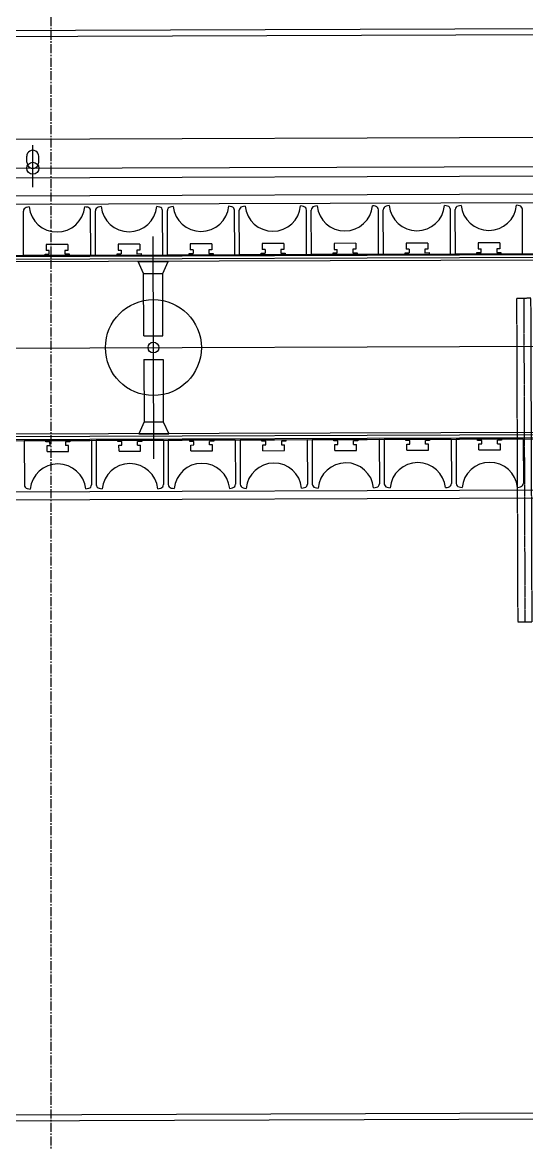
# Model space of a CAD drawing. Header units: millimetres. Extents: x -62354 to 129108, y -71259 to 35407.
# Drawn here: x 24841 to 25262, y 5346 to 6281 of the extents above; entities that cross this region are included whole.
import ezdxf

# ---------------------------------------------------------------- set-up
doc = ezdxf.new("R2010")
doc.units = ezdxf.units.MM
doc.header["$MEASUREMENT"] = 0
for name, pattern in [('1st FL Layout xrf$0$CENTER2', [1.125, 0.75, -0.125, 0.125, -0.125]), ('1st FL Layout xrf$0$F', [0.75, 0.5, -0.25]), ('1st FL Layout xrf$0$G', [2, 1.25, -0.25, 0.25, -0.25])]:
    doc.linetypes.add(name, pattern=pattern)
doc.layers.add('1st FL Layout xrf$0$CR-Machine', color=7, linetype='Continuous', transparency=0.5)
doc.layers.add('1st FL Layout xrf$0$G-Grid Line', color=253, linetype='1st FL Layout xrf$0$CENTER2', transparency=0.5)

# ---------------------------------------------------------------- blocks, each defined once
blk = doc.blocks.new('1st FL Layout xrf$0$A$C4E13286D_1')
at = {"color": 253, "linetype": '1st FL Layout xrf$0$G'}
blk.add_line((0, 0), (0, -270), dxfattribs=at)
at = {"linetype": '1st FL Layout xrf$0$F'}
blk.add_lwpolyline([(-6, 0), (6, 0), (6, -270), (-6, -270)], close=True, dxfattribs=at)
blk = doc.blocks.new('1st FL Layout xrf$0$M5')
at = {"layer": '1st FL Layout xrf$0$CR-Machine'}
for p, q in [((26435.03, 7005.11), (24445.47, 6998.08)), ((24845.11, 6980.46), (24845.09, 6985.46)), ((24855.11, 6980.5), (24855.09, 6985.5)), ((24750.15, 6967.16), (26435.14, 6973.11)), ((26400.46, 6957.88), (24715.47, 6951.93)), ((24750.23, 6945.16), (26430.22, 6951.09)), ((24750.38, 6902.56), (26430.37, 6908.49)), ((24750.39, 6901.56), (26430.38, 6907.49)), ((26308.85, 6904.56), (24807.46, 6899.26)), ((26305.39, 6902.55), (24810.93, 6897.27)), ((26305.9, 6758.75), (24811.44, 6753.47)), ((26430.91, 6754.69), (24750.93, 6748.76)), ((24750.93, 6747.76), (26430.92, 6753.69)), ((26309.37, 6756.76), (24807.98, 6751.46)), ((24938.41, 6753.92), (24963.41, 6754.01)), ((26401.36, 6704.09), (24729.7, 6698.18)), ((24751.08, 6705.16), (26431.07, 6711.09))]:
    blk.add_line(p, q, dxfattribs=at)
at = {"layer": '1st FL Layout xrf$0$CR-Machine', "color": 253}
for p, q in [((24850.18, 6959.76), (24850.06, 6994.72)), ((24835.13, 6975.46), (26545.07, 6981.5)), ((24950.98, 6733.1), (24950.33, 6918.63)), ((24610.66, 6824.66), (26609.53, 6831.72))]:
    blk.add_line(p, q, dxfattribs=at)
at = {"layer": '1st FL Layout xrf$0$CR-Machine', "ltscale": 6}
for p, q in [((24842.38, 6902.88), (24842.25, 6939.78)), ((24898.38, 6903.08), (24898.25, 6939.98)), ((24902.38, 6903.09), (24902.25, 6939.99)), ((24958.38, 6903.29), (24958.25, 6940.19)), ((24962.38, 6903.31), (24962.25, 6940.2)), ((25018.38, 6903.5), (25018.25, 6940.4)), ((25022.38, 6903.52), (25022.25, 6940.42)), ((25078.38, 6903.72), (25078.25, 6940.61)), ((25082.38, 6903.73), (25082.25, 6940.63)), ((25138.38, 6903.93), (25138.25, 6940.82)), ((25142.38, 6903.94), (25142.25, 6940.84)), ((25198.38, 6904.14), (25198.25, 6941.04)), ((25202.38, 6904.15), (25202.25, 6941.05)), ((25258.38, 6904.35), (25258.25, 6941.25)), ((25043.87, 6907.59), (25043.88, 6904.59)), ((25103.88, 6904.81), (25103.87, 6907.81)), ((25163.87, 6908.02), (25163.88, 6905.02)), ((25223.88, 6905.23), (25223.86, 6908.23)), ((24842.38, 6902.88), (24898.38, 6903.08)), ((24860.38, 6903.95), (24863.88, 6903.96)), ((24860.38, 6902.95), (24860.38, 6903.95)), ((24863.88, 6903.96), (24863.87, 6906.96)), ((24876.88, 6904), (24880.38, 6904.02)), ((24880.38, 6904.02), (24880.38, 6903.02)), ((24902.38, 6903.09), (24958.38, 6903.29)), ((24920.38, 6904.16), (24923.88, 6904.17)), ((24920.38, 6903.16), (24920.38, 6904.16)), ((24923.87, 6907.17), (24923.88, 6904.17)), ((24936.88, 6904.22), (24940.38, 6904.23)), ((24940.38, 6904.23), (24940.38, 6903.23)), ((24962.38, 6903.31), (25018.38, 6903.5)), ((24980.38, 6904.37), (24983.88, 6904.38)), ((24980.38, 6903.37), (24980.38, 6904.37)), ((24983.87, 6907.38), (24983.88, 6904.38)), ((24996.88, 6904.43), (25000.38, 6904.44)), ((25000.38, 6904.44), (25000.38, 6903.44)), ((25022.38, 6903.52), (25078.38, 6903.72)), ((25040.38, 6904.58), (25043.88, 6904.59)), ((25040.38, 6903.58), (25040.38, 6904.58)), ((25056.88, 6904.64), (25060.38, 6904.65)), ((25060.38, 6904.65), (25060.38, 6903.65)), ((25082.38, 6903.73), (25138.38, 6903.93)), ((25100.38, 6904.79), (25103.88, 6904.81)), ((25100.38, 6903.79), (25100.38, 6904.79)), ((25116.88, 6904.85), (25120.38, 6904.86)), ((25120.38, 6904.86), (25120.38, 6903.86)), ((25142.38, 6903.94), (25198.38, 6904.14)), ((25160.38, 6905), (25163.88, 6905.02)), ((25160.38, 6904.01), (25160.38, 6905)), ((25176.88, 6905.06), (25180.38, 6905.08)), ((25180.38, 6905.08), (25180.38, 6904.08)), ((25202.38, 6904.15), (25258.38, 6904.35)), ((25220.38, 6905.22), (25223.88, 6905.23)), ((25220.38, 6904.22), (25220.38, 6905.22)), ((25236.88, 6905.28), (25240.38, 6905.29)), ((25240.38, 6905.29), (25240.38, 6904.29)), ((24937.9, 6897.72), (24962.9, 6897.81)), ((24942.44, 6887.74), (24937.9, 6897.72)), ((24958.44, 6887.79), (24962.9, 6897.81)), ((24942.44, 6887.74), (24958.44, 6887.79)), ((24942.62, 6835.74), (24942.44, 6887.74)), ((24958.62, 6835.79), (24958.44, 6887.79)), ((24942.62, 6835.74), (24958.62, 6835.79)), ((24942.69, 6815.94), (24958.69, 6815.99)), ((24942.69, 6815.94), (24942.87, 6763.94)), ((24958.69, 6815.99), (24958.87, 6763.99)), ((24942.87, 6763.94), (24938.41, 6753.92)), ((24942.87, 6763.94), (24958.87, 6763.99)), ((24958.87, 6763.99), (24963.41, 6754.01)), ((25018.93, 6748.7), (24962.93, 6748.51)), ((25018.93, 6748.7), (25019.06, 6711.81)), ((25078.93, 6748.92), (25022.93, 6748.72)), ((25022.93, 6748.72), (25023.06, 6711.82)), ((25040.93, 6747.78), (25040.93, 6748.78)), ((25060.93, 6748.85), (25060.93, 6747.85)), ((25078.93, 6748.92), (25079.06, 6712.02)), ((25138.93, 6749.13), (25082.93, 6748.93)), ((25082.93, 6748.93), (25083.06, 6712.03)), ((25100.93, 6747.99), (25100.93, 6748.99)), ((25120.93, 6749.06), (25120.93, 6748.06)), ((25138.93, 6749.13), (25139.06, 6712.23)), ((25198.93, 6749.34), (25142.93, 6749.14)), ((25142.93, 6749.14), (25143.06, 6712.24)), ((25160.93, 6748.21), (25160.93, 6749.21)), ((25180.93, 6749.28), (25180.93, 6748.28)), ((25198.93, 6749.34), (25199.06, 6712.44)), ((25258.93, 6749.55), (25202.93, 6749.35)), ((25202.93, 6749.35), (25203.06, 6712.46)), ((25220.93, 6748.42), (25220.93, 6749.42)), ((25240.93, 6749.49), (25240.93, 6748.49)), ((25258.93, 6749.55), (25259.06, 6712.65)), ((24898.93, 6748.28), (24842.93, 6748.08)), ((24842.93, 6748.08), (24843.06, 6711.19)), ((24860.93, 6747.15), (24860.93, 6748.15)), ((24864.43, 6747.16), (24860.93, 6747.15)), ((24880.93, 6747.22), (24877.43, 6747.2)), ((24877.43, 6747.2), (24877.44, 6744.2)), ((24880.93, 6748.22), (24880.93, 6747.22)), ((24898.93, 6748.28), (24899.06, 6711.38)), ((24958.93, 6748.49), (24902.93, 6748.29)), ((24902.93, 6748.29), (24903.06, 6711.4)), ((24920.93, 6747.36), (24920.93, 6748.36)), ((24924.43, 6747.37), (24920.93, 6747.36)), ((24940.93, 6747.43), (24937.43, 6747.42)), ((24937.44, 6744.42), (24937.43, 6747.42)), ((24940.93, 6748.43), (24940.93, 6747.43)), ((24958.93, 6748.49), (24959.06, 6711.6)), ((24962.93, 6748.51), (24963.06, 6711.61)), ((24980.93, 6747.57), (24980.93, 6748.57)), ((24984.43, 6747.58), (24980.93, 6747.57)), ((25000.93, 6747.64), (24997.43, 6747.63)), ((24997.44, 6744.63), (24997.43, 6747.63)), ((25000.93, 6748.64), (25000.93, 6747.64)), ((25044.43, 6747.79), (25040.93, 6747.78)), ((25060.93, 6747.85), (25057.43, 6747.84)), ((25057.43, 6747.84), (25057.44, 6744.84)), ((25104.43, 6748.01), (25100.93, 6747.99)), ((25120.93, 6748.06), (25117.43, 6748.05)), ((25117.44, 6745.05), (25117.43, 6748.05)), ((25164.43, 6748.22), (25160.93, 6748.21)), ((25180.93, 6748.28), (25177.43, 6748.26)), ((25177.44, 6745.26), (25177.43, 6748.26)), ((25224.43, 6748.43), (25220.93, 6748.42)), ((25240.93, 6748.49), (25237.43, 6748.48)), ((25237.44, 6745.48), (25237.43, 6748.48))]:
    blk.add_line(p, q, dxfattribs=at)
at = {"layer": '1st FL Layout xrf$0$CR-Machine'}
blk.add_lwpolyline([(24097.94, 6177.85), (24094.72, 7087.84), (26704.71, 7097.06), (26707.92, 6187.07)], close=True, dxfattribs=at)
blk.add_lwpolyline([(26699.73, 7092.04), (26702.9, 6192.05), (24102.92, 6182.87), (24099.74, 7082.86), (26699.73, 7092.04)], dxfattribs=at)
at = {"layer": '1st FL Layout xrf$0$CR-Machine', "ltscale": 6}
for points in [[(24879.35, 6912.01), (24861.35, 6911.95), (24861.37, 6906.95)], [(24879.35, 6912.01), (24879.37, 6907.01), (24876.87, 6907), (24876.88, 6904)], [(24939.35, 6912.22), (24921.35, 6912.16), (24921.37, 6907.16)], [(24939.35, 6912.22), (24939.37, 6907.22), (24936.87, 6907.22), (24936.88, 6904.22)], [(24999.35, 6912.44), (24981.35, 6912.37), (24981.37, 6907.37)], [(24999.35, 6912.44), (24999.37, 6907.44), (24996.87, 6907.43), (24996.88, 6904.43)], [(25059.35, 6912.65), (25041.35, 6912.58), (25041.37, 6907.58)], [(25043.87, 6907.59), (25041.37, 6907.58)], [(25059.35, 6912.65), (25059.37, 6907.65), (25056.87, 6907.64), (25056.88, 6904.64)], [(25119.35, 6912.86), (25101.35, 6912.8), (25101.37, 6907.8)], [(25101.37, 6907.8), (25103.87, 6907.81)], [(25119.35, 6912.86), (25119.37, 6907.86), (25116.87, 6907.85), (25116.88, 6904.85)], [(25179.35, 6913.07), (25161.35, 6913.01), (25161.37, 6908.01)], [(25163.87, 6908.02), (25161.37, 6908.01)], [(25179.35, 6913.07), (25179.37, 6908.07), (25176.87, 6908.06), (25176.88, 6905.06)], [(25239.35, 6913.28), (25221.35, 6913.22), (25221.36, 6908.22)], [(25221.36, 6908.22), (25223.86, 6908.23)], [(25239.35, 6913.28), (25239.36, 6908.28), (25236.86, 6908.28), (25236.88, 6905.28)], [(24863.87, 6906.96), (24861.37, 6906.95)], [(24921.37, 6907.16), (24923.87, 6907.17)], [(24983.87, 6907.38), (24981.37, 6907.37)], [(24861.96, 6739.15), (24861.94, 6744.15), (24864.44, 6744.16), (24864.43, 6747.16)], [(24861.96, 6739.15), (24879.96, 6739.21), (24879.94, 6744.21)], [(24879.94, 6744.21), (24877.44, 6744.2)], [(24921.96, 6739.36), (24921.94, 6744.36), (24924.44, 6744.37), (24924.43, 6747.37)], [(24921.96, 6739.36), (24939.96, 6739.43), (24939.94, 6744.43)], [(24937.44, 6744.42), (24939.94, 6744.43)], [(24981.96, 6739.57), (24981.94, 6744.57), (24984.44, 6744.58), (24984.43, 6747.58)], [(24981.96, 6739.57), (24999.96, 6739.64), (24999.94, 6744.64)], [(24999.94, 6744.64), (24997.44, 6744.63)], [(25041.96, 6739.79), (25041.94, 6744.79), (25044.44, 6744.79), (25044.43, 6747.79)], [(25041.96, 6739.79), (25059.96, 6739.85), (25059.94, 6744.85)], [(25057.44, 6744.84), (25059.94, 6744.85)], [(25101.96, 6740), (25101.94, 6745), (25104.44, 6745.01), (25104.43, 6748.01)], [(25101.96, 6740), (25119.96, 6740.06), (25119.94, 6745.06)], [(25117.44, 6745.05), (25119.94, 6745.06)], [(25161.96, 6740.21), (25161.94, 6745.21), (25164.44, 6745.22), (25164.43, 6748.22)], [(25161.96, 6740.21), (25179.96, 6740.27), (25179.94, 6745.27)], [(25179.94, 6745.27), (25177.44, 6745.26)], [(25221.96, 6740.42), (25221.94, 6745.42), (25224.44, 6745.43), (25224.43, 6748.43)], [(25221.96, 6740.42), (25239.96, 6740.48), (25239.94, 6745.48)], [(25237.44, 6745.48), (25239.94, 6745.48)]]:
    blk.add_lwpolyline(points, dxfattribs=at)
at = {"layer": '1st FL Layout xrf$0$CR-Machine'}
blk.add_circle((24850.13, 6975.51), 5, dxfattribs=at)
at = {"layer": '1st FL Layout xrf$0$CR-Machine', "ltscale": 6}
blk.add_circle((24950.65, 6825.86), 40, dxfattribs=at)
at = {"layer": '1st FL Layout xrf$0$CR-Machine', "color": 253, "ltscale": 6}
blk.add_circle((24950.65, 6825.86), 4.5, dxfattribs=at)
at = {"layer": '1st FL Layout xrf$0$CR-Machine'}
for centre, start, end in [((24850.09, 6985.48), 0.20054, 180.20444), ((24850.11, 6980.48), 180.20232, 0.20441)]:
    blk.add_arc(centre, 5, start, end, dxfattribs=at)
at = {"layer": '1st FL Layout xrf$0$CR-Machine', "ltscale": 6}
for centre, radius, start, end in [((24845.25, 6939.79), 3, 102.54014, 180.20232), ((24870.65, 6825.58), 120, 101.32082, 102.54014), ((24870.23, 6945.58), 23.25, 185.76157, 354.64307), ((24870.65, 6825.58), 120, 77.8645, 79.08383), ((24895.25, 6939.97), 3, 0.20232, 77.8645), ((24905.25, 6940), 3, 102.54014, 180.20232), ((24930.65, 6825.79), 120, 101.32082, 102.54014), ((24930.23, 6945.79), 23.25, 185.76157, 354.64307), ((24930.65, 6825.79), 120, 77.8645, 79.08383), ((24955.25, 6940.18), 3, 0.20232, 77.8645), ((24965.25, 6940.21), 3, 102.54014, 180.20232), ((24990.65, 6826.01), 120, 101.32082, 102.54014), ((24990.23, 6946), 23.25, 185.76157, 354.64307), ((24990.65, 6826.01), 120, 77.8645, 79.08383), ((25015.25, 6940.39), 3, 0.20232, 77.8645), ((25025.25, 6940.43), 3, 102.54014, 180.20232), ((25050.65, 6826.22), 120, 101.32082, 102.54014), ((25050.23, 6946.22), 23.25, 185.76157, 354.64307), ((25050.65, 6826.22), 120, 77.8645, 79.08383), ((25075.25, 6940.6), 3, 0.20232, 77.8645), ((25085.25, 6940.64), 3, 102.54014, 180.20232), ((25110.65, 6826.43), 120, 101.32082, 102.54014), ((25110.23, 6946.43), 23.25, 185.76157, 354.64307), ((25110.65, 6826.43), 120, 77.8645, 79.08383), ((25135.25, 6940.81), 3, 0.20232, 77.8645), ((25145.25, 6940.85), 3, 102.54014, 180.20232), ((25170.65, 6826.64), 120, 101.32082, 102.54014), ((25170.23, 6946.64), 23.25, 185.76157, 354.64307), ((25170.65, 6826.64), 120, 77.8645, 79.08383), ((25195.25, 6941.03), 3, 0.20232, 77.8645), ((25205.25, 6941.06), 3, 102.54014, 180.20232), ((25230.65, 6826.85), 120, 101.32082, 102.54014), ((25230.23, 6946.85), 23.25, 185.76157, 354.64307), ((25230.65, 6826.85), 120, 77.8645, 79.08383), ((25255.25, 6941.24), 3, 0.20232, 77.8645), ((25231.08, 6706.85), 23.25, 5.76157, 174.64307), ((24871.08, 6705.58), 23.25, 5.76157, 174.64307), ((24931.08, 6705.79), 23.25, 5.76157, 174.64307), ((24991.08, 6706.01), 23.25, 5.76157, 174.64307), ((25051.08, 6706.22), 23.25, 5.76157, 174.64307), ((25111.08, 6706.43), 23.25, 5.76157, 174.64307), ((25171.08, 6706.64), 23.25, 5.76157, 174.64307), ((24896.06, 6711.37), 3, 282.54014, 0.20232), ((24906.06, 6711.41), 3, 180.20232, 257.8645), ((24956.06, 6711.58), 3, 282.54014, 0.20232), ((24966.06, 6711.62), 3, 180.20232, 257.8645), ((25016.06, 6711.8), 3, 282.54014, 0.20232), ((25026.06, 6711.83), 3, 180.20232, 257.8645), ((25076.06, 6712.01), 3, 282.54014, 0.20232), ((25086.06, 6712.04), 3, 180.20232, 257.8645), ((25136.06, 6712.22), 3, 282.54014, 0.20232), ((25146.06, 6712.26), 3, 180.20232, 257.8645), ((25196.06, 6712.43), 3, 282.54014, 0.20232), ((25206.06, 6712.47), 3, 180.20232, 257.8645), ((25256.06, 6712.64), 3, 282.54014, 0.20232), ((24846.06, 6711.2), 3, 180.20232, 257.8645), ((24870.65, 6825.58), 120, 257.8645, 259.08383), ((24870.65, 6825.58), 120, 281.32082, 282.54014), ((24930.65, 6825.79), 120, 257.8645, 259.08383), ((24930.65, 6825.79), 120, 281.32082, 282.54014), ((24990.65, 6826.01), 120, 257.8645, 259.08383), ((24990.65, 6826.01), 120, 281.32082, 282.54014), ((25050.65, 6826.22), 120, 257.8645, 259.08383), ((25050.65, 6826.22), 120, 281.32082, 282.54014), ((25110.65, 6826.43), 120, 257.8645, 259.08383), ((25110.65, 6826.43), 120, 281.32082, 282.54014), ((25170.65, 6826.64), 120, 257.8645, 259.08383), ((25170.65, 6826.64), 120, 281.32082, 282.54014), ((25230.65, 6826.85), 120, 257.8645, 259.08383), ((25230.65, 6826.85), 120, 281.32082, 282.54014)]:
    blk.add_arc(centre, radius, start, end, dxfattribs=at)
at = {"layer": '1st FL Layout xrf$0$CR-Machine', "xscale": -1, "rotation": 0.2023214240820348}
blk.add_blockref('1st FL Layout xrf$0$A$C4E13286D_1', (25259.38, 6866.95), dxfattribs=at)
blk = doc.blocks.new('1st FL Layout xrf')
at = {"layer": '1st FL Layout xrf$0$G-Grid Line', "ltscale": 10}
blk.add_line((24865.14, 33307.44), (24865.14, -20796.51), dxfattribs=at)
at = {"layer": '1st FL Layout xrf$0$CR-Machine'}
blk.add_blockref('1st FL Layout xrf$0$M5', (0, -816.5), dxfattribs=at)

msp = doc.modelspace()

# ---------------------------------------------------------------- block references
msp.add_blockref('1st FL Layout xrf', (0, 0))

doc.saveas('drawing.dxf')
